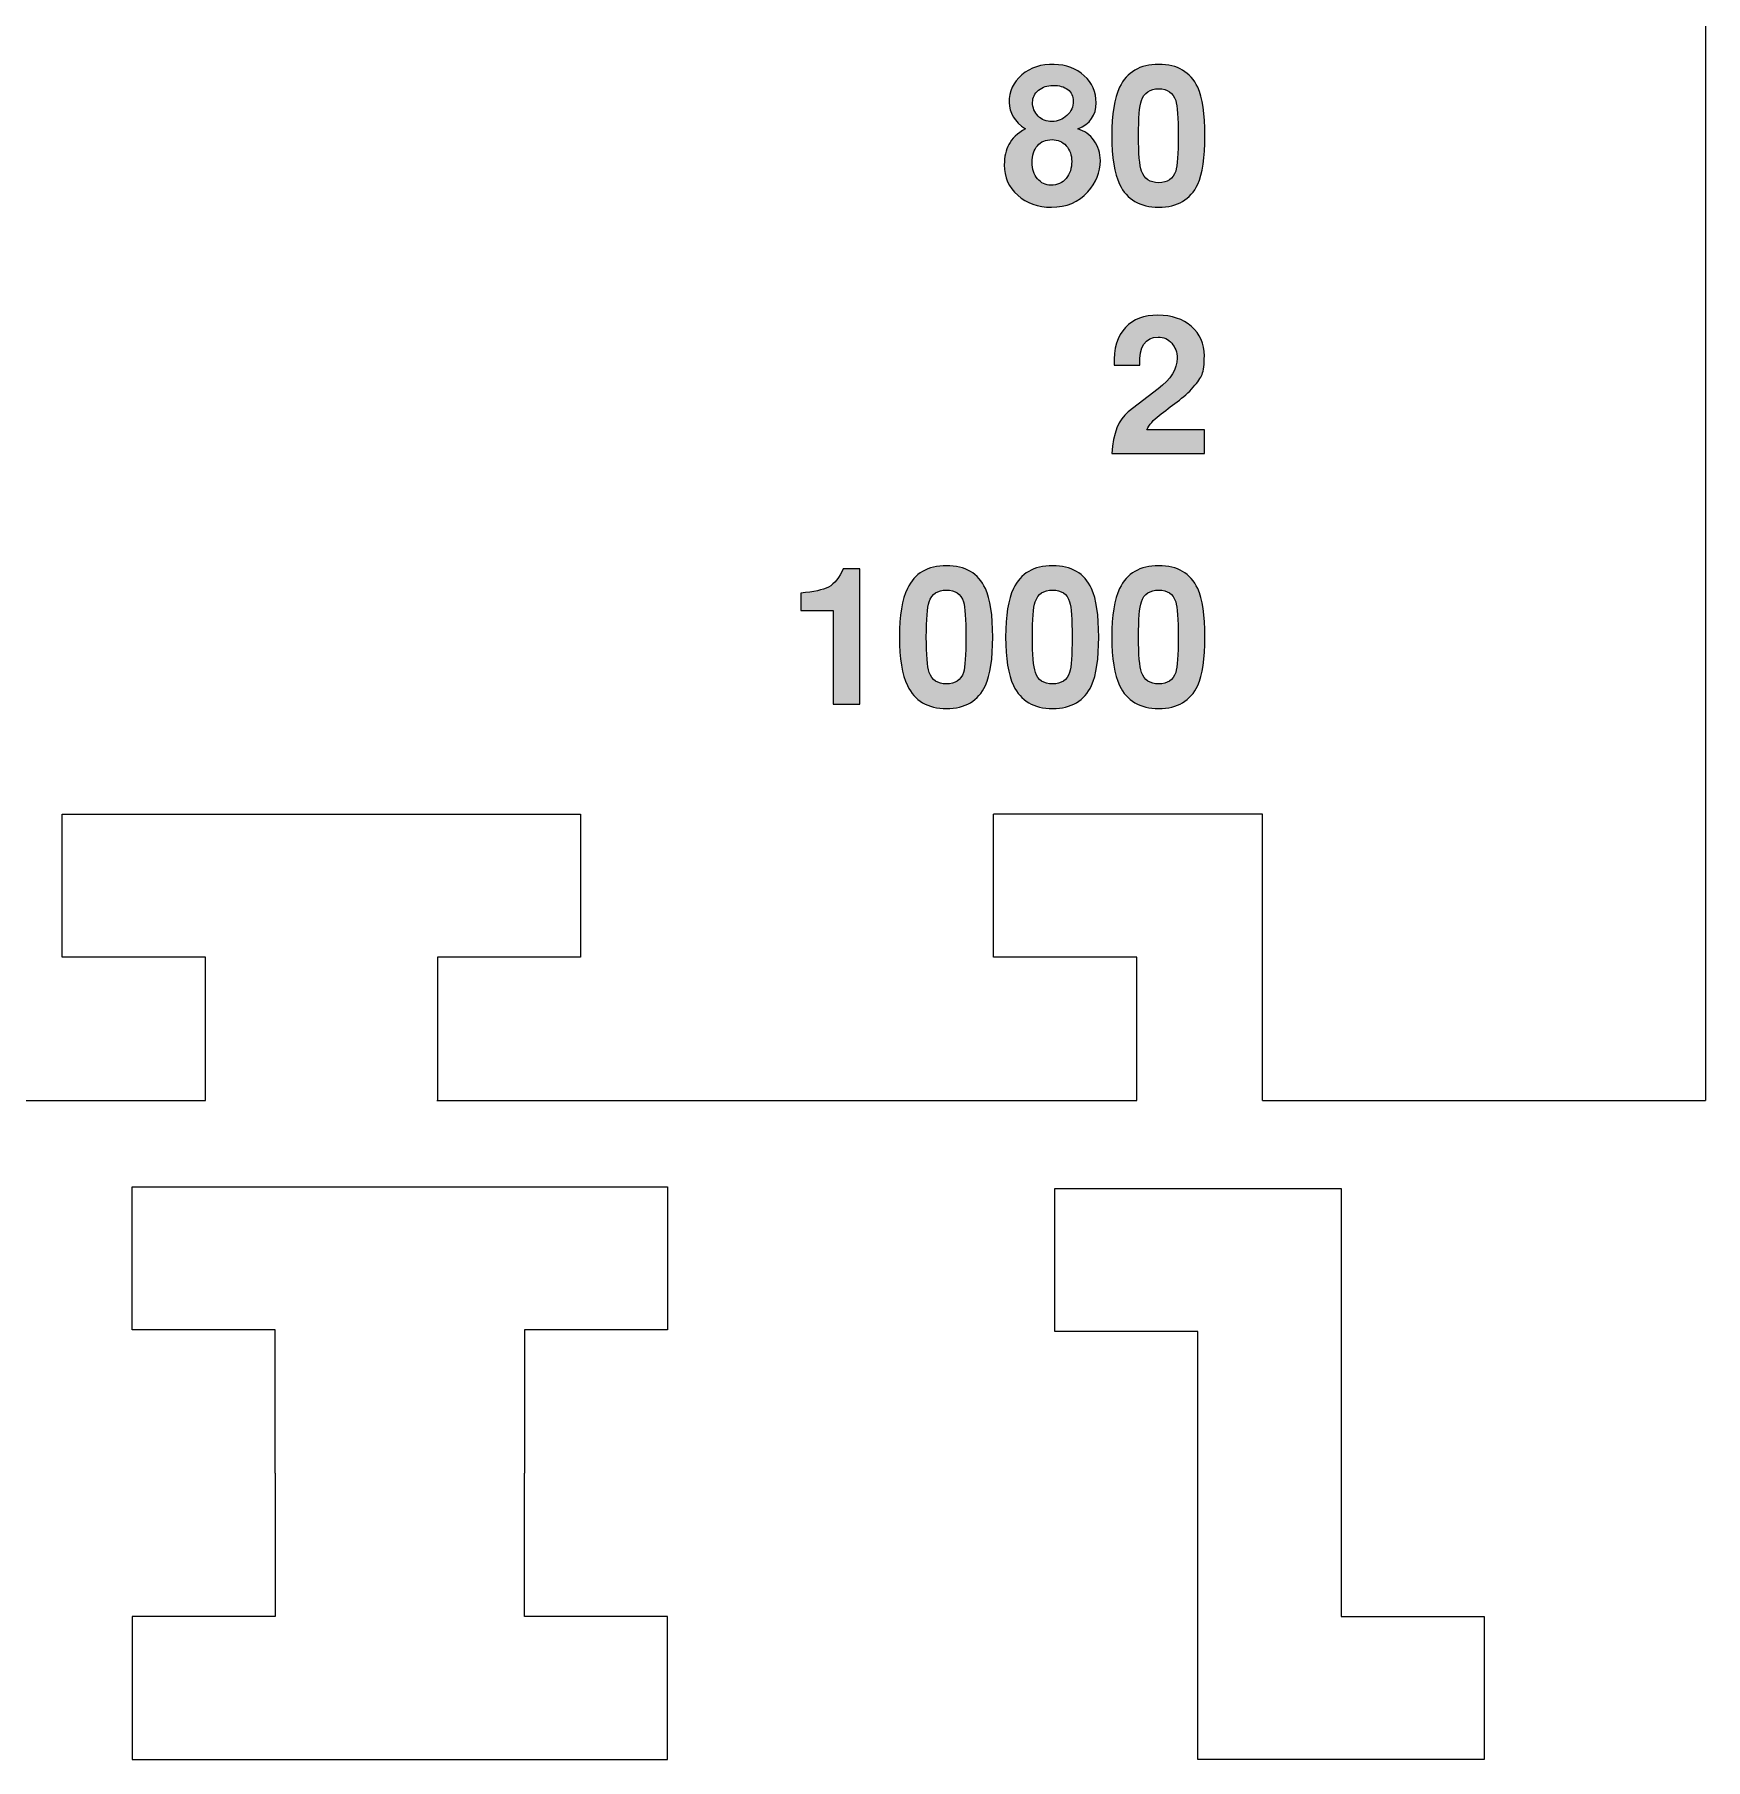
# Model space of a CAD drawing. Header units: inches. Extents: x 0.25 to 7.95, y -7.13 to -0.25.
# Drawn here: x 6.49 to 7.949, y -2.847 to -1.341 of the extents above; entities that cross this region are included whole.
import ezdxf

# ---------------------------------------------------------------- set-up
doc = ezdxf.new("R2010")
doc.units = ezdxf.units.IN
doc.header["$MEASUREMENT"] = 0
doc.layers.add('Layer 1', color=7, linetype='Continuous')

# ---------------------------------------------------------------- blocks, each defined once
blk = doc.blocks.new('block 55')
at = {"layer": 'Layer 1', "color": 7, "lineweight": 5, "true_color": 0xffffff}
for points in [[(6.5749, -2.4718), (6.5749, -2.3468)], [(6.5749, -2.3468), (7.0425, -2.3468)], [(7.0425, -2.3468), (7.0425, -2.4718)], [(6.6999, -2.4718), (6.5749, -2.4718)], [(6.6999, -2.5969), (6.6999, -2.4718)], [(6.9175, -2.4718), (6.9175, -2.5969)], [(7.0425, -2.4718), (6.9175, -2.4718)]]:
    blk.add_lwpolyline(points, dxfattribs=at)
blk = doc.blocks.new('block 54')
at = {"layer": 'Layer 1', "color": 7, "lineweight": 5, "true_color": 0xffffff}
for points in [[(6.6999, -2.5969), (6.6999, -2.7219)], [(6.9175, -2.7219), (6.9175, -2.5969)], [(6.6999, -2.7219), (6.5749, -2.7219)], [(6.5749, -2.7219), (6.5749, -2.8469)], [(7.0425, -2.7219), (6.9175, -2.7219)], [(7.0425, -2.8469), (7.0425, -2.7219)], [(6.5749, -2.8469), (7.0425, -2.8469)]]:
    blk.add_lwpolyline(points, dxfattribs=at)
at = {"layer": 'Layer 1'}
blk.add_blockref('block 55', (0, 0), dxfattribs=at)
blk = doc.blocks.new('block 57')
at = {"layer": 'Layer 1', "color": 7, "lineweight": 5, "true_color": 0xffffff}
for points in [[(7.5056, -2.7219), (7.5056, -2.5969)], [(7.6306, -2.5969), (7.6306, -2.7219)], [(7.5056, -2.8469), (7.5056, -2.7219)], [(7.6306, -2.7219), (7.7556, -2.7219)], [(7.7556, -2.7219), (7.7556, -2.8469)], [(7.6306, -2.8469), (7.5056, -2.8469)], [(7.7556, -2.8469), (7.6306, -2.8469)]]:
    blk.add_lwpolyline(points, dxfattribs=at)
blk = doc.blocks.new('block 58')
at = {"layer": 'Layer 1', "color": 7, "lineweight": 5, "true_color": 0xffffff}
for points in [[(7.3806, -2.4732), (7.3806, -2.3482)], [(7.3806, -2.3482), (7.5056, -2.3482)], [(7.5056, -2.3482), (7.6306, -2.3482)], [(7.6306, -2.3482), (7.6306, -2.4732)], [(7.5056, -2.4732), (7.3806, -2.4732)], [(7.5056, -2.5982), (7.5056, -2.4732)], [(7.6306, -2.4732), (7.6306, -2.5982)]]:
    blk.add_lwpolyline(points, dxfattribs=at)
blk = doc.blocks.new('block 56')
at = {"layer": 'Layer 1'}
for name in ['block 58', 'block 57']:
    blk.add_blockref(name, (0, 0), dxfattribs=at)
blk = doc.blocks.new('block 60')
at = {"layer": 'Layer 1', "color": 7, "lineweight": 5, "true_color": 0xffffff}
blk.add_lwpolyline([(5.5316, -2.2713), (5.5316, -0.3028), (7.9488, -0.3028), (7.9488, -2.2713)], dxfattribs=at)
blk = doc.blocks.new('block 61')
at = {"layer": 'Layer 1', "color": 7, "lineweight": 5, "true_color": 0xffffff}
for points in [[(5.9357, -2.2713), (6.6389, -2.2713)], [(6.8409, -2.2713), (7.4521, -2.2713)], [(7.5621, -2.2713), (7.9488, -2.2713)]]:
    blk.add_lwpolyline(points, dxfattribs=at)
blk = doc.blocks.new('block 65')
at = {"layer": 'Layer 1', "color": 7, "lineweight": 5, "true_color": 0xffffff}
blk.add_lwpolyline([(7.5621, -2.0213), (7.4446, -2.0213), (7.3271, -2.0213)], dxfattribs=at)
blk = doc.blocks.new('block 66')
at = {"layer": 'Layer 1', "color": 7, "lineweight": 5, "true_color": 0xffffff}
blk.add_lwpolyline([(7.5621, -2.2713), (7.5621, -2.1463), (7.5621, -2.0213)], dxfattribs=at)
blk = doc.blocks.new('block 64')
at = {"layer": 'Layer 1', "color": 7, "lineweight": 5, "true_color": 0xffffff}
for points in [[(7.3271, -2.1463), (7.3271, -2.0213)], [(7.4521, -2.1463), (7.3271, -2.1463)], [(7.4521, -2.2713), (7.4521, -2.1463)]]:
    blk.add_lwpolyline(points, dxfattribs=at)
at = {"layer": 'Layer 1'}
for name in ['block 65', 'block 66']:
    blk.add_blockref(name, (0, 0), dxfattribs=at)
blk = doc.blocks.new('block 67')
at = {"layer": 'Layer 1', "color": 7, "lineweight": 5, "true_color": 0xffffff}
for points in [[(6.5139, -2.1463), (6.5139, -2.0213)], [(6.5139, -2.0213), (6.9665, -2.0213)], [(6.9665, -2.0213), (6.9665, -2.1463)], [(6.6389, -2.1463), (6.5139, -2.1463)], [(6.6389, -2.2713), (6.6389, -2.1463)], [(6.8415, -2.1463), (6.8415, -2.2713)], [(6.9665, -2.1463), (6.8415, -2.1463)]]:
    blk.add_lwpolyline(points, dxfattribs=at)
blk = doc.blocks.new('block 59')
at = {"layer": 'Layer 1'}
for name in ['block 60', 'block 67', 'block 64', 'block 61']:
    blk.add_blockref(name, (0, 0), dxfattribs=at)
blk = doc.blocks.new('block 93')
at = {"layer": 'Layer 1', "true_color": 0xed1f24}
h = blk.add_hatch(color=240, dxfattribs=at)
h.dxf.hatch_style = 2
edge = h.paths.add_edge_path()
edge.add_spline(control_points=[(7.2105, -1.9252), (7.2105, -1.9252), (7.1872, -1.9252), (7.1872, -1.9252), (7.1872, -1.9252), (7.1872, -1.8436), (7.1872, -1.8436), (7.1872, -1.8436), (7.1589, -1.8436), (7.1589, -1.8436), (7.1589, -1.8436), (7.1589, -1.8284), (7.1589, -1.8284), (7.1701, -1.8273), (7.1781, -1.8255), (7.1829, -1.8231), (7.1884, -1.8201), (7.1927, -1.8147), (7.1957, -1.8071), (7.1957, -1.8071), (7.2105, -1.8071), (7.2105, -1.8071), (7.2105, -1.8071), (7.2105, -1.9252), (7.2105, -1.9252)], knot_values=[0, 0, 0, 0, 1, 1, 1, 2, 2, 2, 3, 3, 3, 4, 4, 4, 5, 5, 5, 6, 6, 6, 7, 7, 7, 8, 8, 8, 8], degree=3, periodic=1)
h = blk.add_hatch(color=240, dxfattribs=at)
h.dxf.hatch_style = 2
edge = h.paths.add_edge_path()
edge.add_spline(control_points=[(7.3264, -1.8667), (7.3264, -1.8857), (7.3242, -1.8998), (7.32, -1.9091), (7.3138, -1.9224), (7.3025, -1.9291), (7.286, -1.9291), (7.2696, -1.9291), (7.2582, -1.9224), (7.2519, -1.9091), (7.2473, -1.8996), (7.245, -1.8855), (7.245, -1.8667), (7.245, -1.8479), (7.2473, -1.8338), (7.2519, -1.8244), (7.2582, -1.8111), (7.2696, -1.8044), (7.286, -1.8044), (7.3025, -1.8044), (7.3138, -1.8111), (7.32, -1.8244), (7.3242, -1.8336), (7.3264, -1.8477), (7.3264, -1.8667)], knot_values=[0, 0, 0, 0, 1, 1, 1, 2, 2, 2, 3, 3, 3, 4, 4, 4, 5, 5, 5, 6, 6, 6, 7, 7, 7, 8, 8, 8, 8], degree=3, periodic=1)
edge = h.paths.add_edge_path()
edge.add_spline(control_points=[(7.303, -1.8667), (7.303, -1.851), (7.3023, -1.8407), (7.3009, -1.8359), (7.2986, -1.8291), (7.2937, -1.8257), (7.286, -1.8257), (7.2782, -1.8257), (7.2732, -1.8291), (7.2709, -1.8359), (7.2692, -1.8409), (7.2684, -1.8512), (7.2684, -1.8667), (7.2684, -1.8823), (7.2692, -1.8926), (7.271, -1.8976), (7.2732, -1.9043), (7.2782, -1.9077), (7.286, -1.9077), (7.2937, -1.9077), (7.2986, -1.9043), (7.3009, -1.8976), (7.3023, -1.8928), (7.303, -1.8825), (7.303, -1.8667)], knot_values=[0, 0, 0, 0, 1, 1, 1, 2, 2, 2, 3, 3, 3, 4, 4, 4, 5, 5, 5, 6, 6, 6, 7, 7, 7, 8, 8, 8, 8], degree=3, periodic=1)
h = blk.add_hatch(color=240, dxfattribs=at)
h.dxf.hatch_style = 2
edge = h.paths.add_edge_path()
edge.add_spline(control_points=[(7.419, -1.8667), (7.419, -1.8857), (7.4169, -1.8998), (7.4127, -1.9091), (7.4065, -1.9224), (7.3951, -1.9291), (7.3787, -1.9291), (7.3622, -1.9291), (7.3509, -1.9224), (7.3445, -1.9091), (7.34, -1.8996), (7.3377, -1.8855), (7.3377, -1.8667), (7.3377, -1.8479), (7.34, -1.8338), (7.3445, -1.8244), (7.3509, -1.8111), (7.3622, -1.8044), (7.3787, -1.8044), (7.3951, -1.8044), (7.4065, -1.8111), (7.4127, -1.8244), (7.4169, -1.8336), (7.419, -1.8477), (7.419, -1.8667)], knot_values=[0, 0, 0, 0, 1, 1, 1, 2, 2, 2, 3, 3, 3, 4, 4, 4, 5, 5, 5, 6, 6, 6, 7, 7, 7, 8, 8, 8, 8], degree=3, periodic=1)
edge = h.paths.add_edge_path()
edge.add_spline(control_points=[(7.3957, -1.8667), (7.3957, -1.851), (7.395, -1.8407), (7.3935, -1.8359), (7.3913, -1.8291), (7.3864, -1.8257), (7.3787, -1.8257), (7.3709, -1.8257), (7.3659, -1.8291), (7.3635, -1.8359), (7.3619, -1.8409), (7.361, -1.8512), (7.361, -1.8667), (7.361, -1.8823), (7.3619, -1.8926), (7.3637, -1.8976), (7.3659, -1.9043), (7.3709, -1.9077), (7.3787, -1.9077), (7.3864, -1.9077), (7.3913, -1.9043), (7.3935, -1.8976), (7.395, -1.8928), (7.3957, -1.8825), (7.3957, -1.8667)], knot_values=[0, 0, 0, 0, 1, 1, 1, 2, 2, 2, 3, 3, 3, 4, 4, 4, 5, 5, 5, 6, 6, 6, 7, 7, 7, 8, 8, 8, 8], degree=3, periodic=1)
h = blk.add_hatch(color=240, dxfattribs=at)
h.dxf.hatch_style = 2
edge = h.paths.add_edge_path()
edge.add_spline(control_points=[(7.5117, -1.8667), (7.5117, -1.8857), (7.5096, -1.8998), (7.5054, -1.9091), (7.4991, -1.9224), (7.4878, -1.9291), (7.4714, -1.9291), (7.4549, -1.9291), (7.4435, -1.9224), (7.4372, -1.9091), (7.4326, -1.8996), (7.4304, -1.8855), (7.4304, -1.8667), (7.4304, -1.8479), (7.4326, -1.8338), (7.4372, -1.8244), (7.4435, -1.8111), (7.4549, -1.8044), (7.4714, -1.8044), (7.4878, -1.8044), (7.4991, -1.8111), (7.5054, -1.8244), (7.5096, -1.8336), (7.5117, -1.8477), (7.5117, -1.8667)], knot_values=[0, 0, 0, 0, 1, 1, 1, 2, 2, 2, 3, 3, 3, 4, 4, 4, 5, 5, 5, 6, 6, 6, 7, 7, 7, 8, 8, 8, 8], degree=3, periodic=1)
edge = h.paths.add_edge_path()
edge.add_spline(control_points=[(7.4884, -1.8667), (7.4884, -1.851), (7.4876, -1.8407), (7.4862, -1.8359), (7.484, -1.8291), (7.479, -1.8257), (7.4714, -1.8257), (7.4636, -1.8257), (7.4585, -1.8291), (7.4562, -1.8359), (7.4545, -1.8409), (7.4537, -1.8512), (7.4537, -1.8667), (7.4537, -1.8823), (7.4546, -1.8926), (7.4564, -1.8976), (7.4586, -1.9043), (7.4636, -1.9077), (7.4714, -1.9077), (7.479, -1.9077), (7.484, -1.9043), (7.4862, -1.8976), (7.4876, -1.8928), (7.4884, -1.8825), (7.4884, -1.8667)], knot_values=[0, 0, 0, 0, 1, 1, 1, 2, 2, 2, 3, 3, 3, 4, 4, 4, 5, 5, 5, 6, 6, 6, 7, 7, 7, 8, 8, 8, 8], degree=3, periodic=1)
at = {"layer": 'Layer 1', "lineweight": 0}
for points in [[(7.2105, -1.9252), (7.2105, -1.9252), (7.1872, -1.9252), (7.1872, -1.9252), (7.1872, -1.9252), (7.1872, -1.8436), (7.1872, -1.8436), (7.1872, -1.8436), (7.1589, -1.8436), (7.1589, -1.8436), (7.1589, -1.8436), (7.1589, -1.8284), (7.1589, -1.8284), (7.1701, -1.8273), (7.1781, -1.8255), (7.1829, -1.8231), (7.1884, -1.8201), (7.1927, -1.8147), (7.1957, -1.8071), (7.1957, -1.8071), (7.2105, -1.8071), (7.2105, -1.8071), (7.2105, -1.8071), (7.2105, -1.9252), (7.2105, -1.9252)], [(7.3264, -1.8667), (7.3264, -1.8857), (7.3242, -1.8998), (7.32, -1.9091), (7.3138, -1.9224), (7.3025, -1.9291), (7.286, -1.9291), (7.2696, -1.9291), (7.2582, -1.9224), (7.2519, -1.9091), (7.2473, -1.8996), (7.245, -1.8855), (7.245, -1.8667), (7.245, -1.8479), (7.2473, -1.8338), (7.2519, -1.8244), (7.2582, -1.8111), (7.2696, -1.8044), (7.286, -1.8044), (7.3025, -1.8044), (7.3138, -1.8111), (7.32, -1.8244), (7.3242, -1.8336), (7.3264, -1.8477), (7.3264, -1.8667)], [(7.419, -1.8667), (7.419, -1.8857), (7.4169, -1.8998), (7.4127, -1.9091), (7.4065, -1.9224), (7.3951, -1.9291), (7.3787, -1.9291), (7.3622, -1.9291), (7.3509, -1.9224), (7.3445, -1.9091), (7.34, -1.8996), (7.3377, -1.8855), (7.3377, -1.8667), (7.3377, -1.8479), (7.34, -1.8338), (7.3445, -1.8244), (7.3509, -1.8111), (7.3622, -1.8044), (7.3787, -1.8044), (7.3951, -1.8044), (7.4065, -1.8111), (7.4127, -1.8244), (7.4169, -1.8336), (7.419, -1.8477), (7.419, -1.8667)], [(7.5117, -1.8667), (7.5117, -1.8857), (7.5096, -1.8998), (7.5054, -1.9091), (7.4991, -1.9224), (7.4878, -1.9291), (7.4714, -1.9291), (7.4549, -1.9291), (7.4435, -1.9224), (7.4372, -1.9091), (7.4326, -1.8996), (7.4304, -1.8855), (7.4304, -1.8667), (7.4304, -1.8479), (7.4326, -1.8338), (7.4372, -1.8244), (7.4435, -1.8111), (7.4549, -1.8044), (7.4714, -1.8044), (7.4878, -1.8044), (7.4991, -1.8111), (7.5054, -1.8244), (7.5096, -1.8336), (7.5117, -1.8477), (7.5117, -1.8667)], [(7.303, -1.8667), (7.303, -1.851), (7.3023, -1.8407), (7.3009, -1.8359), (7.2986, -1.8291), (7.2937, -1.8257), (7.286, -1.8257), (7.2782, -1.8257), (7.2732, -1.8291), (7.2709, -1.8359), (7.2692, -1.8409), (7.2684, -1.8512), (7.2684, -1.8667), (7.2684, -1.8823), (7.2692, -1.8926), (7.271, -1.8976), (7.2732, -1.9043), (7.2782, -1.9077), (7.286, -1.9077), (7.2937, -1.9077), (7.2986, -1.9043), (7.3009, -1.8976), (7.3023, -1.8928), (7.303, -1.8825), (7.303, -1.8667)], [(7.3957, -1.8667), (7.3957, -1.851), (7.395, -1.8407), (7.3935, -1.8359), (7.3913, -1.8291), (7.3864, -1.8257), (7.3787, -1.8257), (7.3709, -1.8257), (7.3659, -1.8291), (7.3635, -1.8359), (7.3619, -1.8409), (7.361, -1.8512), (7.361, -1.8667), (7.361, -1.8823), (7.3619, -1.8926), (7.3637, -1.8976), (7.3659, -1.9043), (7.3709, -1.9077), (7.3787, -1.9077), (7.3864, -1.9077), (7.3913, -1.9043), (7.3935, -1.8976), (7.395, -1.8928), (7.3957, -1.8825), (7.3957, -1.8667)], [(7.4884, -1.8667), (7.4884, -1.851), (7.4876, -1.8407), (7.4862, -1.8359), (7.484, -1.8291), (7.479, -1.8257), (7.4714, -1.8257), (7.4636, -1.8257), (7.4585, -1.8291), (7.4562, -1.8359), (7.4545, -1.8409), (7.4537, -1.8512), (7.4537, -1.8667), (7.4537, -1.8823), (7.4546, -1.8926), (7.4564, -1.8976), (7.4586, -1.9043), (7.4636, -1.9077), (7.4714, -1.9077), (7.479, -1.9077), (7.484, -1.9043), (7.4862, -1.8976), (7.4876, -1.8928), (7.4884, -1.8825), (7.4884, -1.8667)]]:
    blk.add_open_spline(points, degree=3, knots=[0, 0, 0, 0, 1, 1, 1, 2, 2, 2, 3, 3, 3, 4, 4, 4, 5, 5, 5, 6, 6, 6, 7, 7, 7, 8, 8, 8, 8], dxfattribs=at)
blk = doc.blocks.new('block 94')
at = {"layer": 'Layer 1', "true_color": 0xed1f24}
h = blk.add_hatch(color=240, dxfattribs=at)
h.dxf.hatch_style = 2
edge = h.paths.add_edge_path()
edge.add_spline(control_points=[(7.5112, -1.6212), (7.5112, -1.6285), (7.5105, -1.6339), (7.5092, -1.6375), (7.5081, -1.6403), (7.5055, -1.6439), (7.5015, -1.6485), (7.4975, -1.6531), (7.4928, -1.6573), (7.4874, -1.6613), (7.4821, -1.6653), (7.4768, -1.6693), (7.4717, -1.6733), (7.4666, -1.6772), (7.463, -1.6813), (7.461, -1.6857), (7.461, -1.6857), (7.5112, -1.6857), (7.5112, -1.6857), (7.5112, -1.6857), (7.5112, -1.7065), (7.5112, -1.7065), (7.5112, -1.7065), (7.4305, -1.7065), (7.4305, -1.7065), (7.4315, -1.6887), (7.4362, -1.6766), (7.4447, -1.6702), (7.4447, -1.6702), (7.4709, -1.65), (7.4709, -1.65), (7.4819, -1.6416), (7.4874, -1.6327), (7.4874, -1.6233), (7.4874, -1.618), (7.4858, -1.6136), (7.4827, -1.6101), (7.4796, -1.6066), (7.4757, -1.6048), (7.4709, -1.6048), (7.4595, -1.6048), (7.4541, -1.6129), (7.4548, -1.6292), (7.4548, -1.6292), (7.4324, -1.6292), (7.4324, -1.6292), (7.4319, -1.6148), (7.4352, -1.6039), (7.4424, -1.5963), (7.4491, -1.5892), (7.4586, -1.5857), (7.4707, -1.5857), (7.4827, -1.5857), (7.4924, -1.589), (7.4999, -1.5956), (7.5074, -1.6022), (7.5112, -1.6107), (7.5112, -1.6212)], knot_values=[0, 0, 0, 0, 1, 1, 1, 2, 2, 2, 3, 3, 3, 4, 4, 4, 5, 5, 5, 6, 6, 6, 7, 7, 7, 8, 8, 8, 9, 9, 9, 10, 10, 10, 11, 11, 11, 12, 12, 12, 13, 13, 13, 14, 14, 14, 15, 15, 15, 16, 16, 16, 17, 17, 17, 18, 18, 18, 19, 19, 19, 19], degree=3, periodic=1)
at = {"layer": 'Layer 1', "lineweight": 0}
blk.add_open_spline([(7.5112, -1.6212), (7.5112, -1.6285), (7.5105, -1.6339), (7.5092, -1.6375), (7.5081, -1.6403), (7.5055, -1.6439), (7.5015, -1.6485), (7.4975, -1.6531), (7.4928, -1.6573), (7.4874, -1.6613), (7.4821, -1.6653), (7.4768, -1.6693), (7.4717, -1.6733), (7.4666, -1.6772), (7.463, -1.6813), (7.461, -1.6857), (7.461, -1.6857), (7.5112, -1.6857), (7.5112, -1.6857), (7.5112, -1.6857), (7.5112, -1.7065), (7.5112, -1.7065), (7.5112, -1.7065), (7.4305, -1.7065), (7.4305, -1.7065), (7.4315, -1.6887), (7.4362, -1.6766), (7.4447, -1.6702), (7.4447, -1.6702), (7.4709, -1.65), (7.4709, -1.65), (7.4819, -1.6416), (7.4874, -1.6327), (7.4874, -1.6233), (7.4874, -1.618), (7.4858, -1.6136), (7.4827, -1.6101), (7.4796, -1.6066), (7.4757, -1.6048), (7.4709, -1.6048), (7.4595, -1.6048), (7.4541, -1.6129), (7.4548, -1.6292), (7.4548, -1.6292), (7.4324, -1.6292), (7.4324, -1.6292), (7.4319, -1.6148), (7.4352, -1.6039), (7.4424, -1.5963), (7.4491, -1.5892), (7.4586, -1.5857), (7.4707, -1.5857), (7.4827, -1.5857), (7.4924, -1.589), (7.4999, -1.5956), (7.5074, -1.6022), (7.5112, -1.6107), (7.5112, -1.6212)], degree=3, knots=[0, 0, 0, 0, 1, 1, 1, 2, 2, 2, 3, 3, 3, 4, 4, 4, 5, 5, 5, 6, 6, 6, 7, 7, 7, 8, 8, 8, 9, 9, 9, 10, 10, 10, 11, 11, 11, 12, 12, 12, 13, 13, 13, 14, 14, 14, 15, 15, 15, 16, 16, 16, 17, 17, 17, 18, 18, 18, 19, 19, 19, 19], dxfattribs=at)
blk = doc.blocks.new('block 95')
at = {"layer": 'Layer 1', "true_color": 0xed1f24}
h = blk.add_hatch(color=240, dxfattribs=at)
h.dxf.hatch_style = 2
edge = h.paths.add_edge_path()
edge.add_spline(control_points=[(7.4204, -1.4505), (7.4204, -1.4609), (7.4167, -1.47), (7.4095, -1.4779), (7.4014, -1.4869), (7.3908, -1.4914), (7.3777, -1.4914), (7.3658, -1.4914), (7.356, -1.4879), (7.3482, -1.481), (7.3404, -1.474), (7.3365, -1.4651), (7.3365, -1.4544), (7.3365, -1.4473), (7.3378, -1.4414), (7.3404, -1.4367), (7.3431, -1.4316), (7.348, -1.427), (7.3549, -1.423), (7.3454, -1.4165), (7.3407, -1.4088), (7.3407, -1.3999), (7.3407, -1.3902), (7.3444, -1.3822), (7.3519, -1.3758), (7.3593, -1.3694), (7.3687, -1.3664), (7.38, -1.3667), (7.3906, -1.367), (7.3993, -1.3703), (7.4063, -1.3766), (7.4132, -1.3829), (7.4167, -1.3908), (7.4167, -1.4002), (7.4167, -1.411), (7.4114, -1.4186), (7.4007, -1.423), (7.4065, -1.4247), (7.4112, -1.4281), (7.4149, -1.4333), (7.4185, -1.4384), (7.4204, -1.4442), (7.4204, -1.4505)], knot_values=[0, 0, 0, 0, 1, 1, 1, 2, 2, 2, 3, 3, 3, 4, 4, 4, 5, 5, 5, 6, 6, 6, 7, 7, 7, 8, 8, 8, 9, 9, 9, 10, 10, 10, 11, 11, 11, 12, 12, 12, 13, 13, 13, 14, 14, 14, 14], degree=3, periodic=1)
edge = h.paths.add_edge_path()
edge.add_spline(control_points=[(7.3954, -1.4514), (7.3954, -1.4458), (7.3938, -1.4413), (7.3905, -1.4377), (7.3873, -1.4341), (7.3832, -1.4324), (7.3782, -1.4324), (7.3727, -1.4324), (7.3685, -1.4341), (7.3654, -1.4377), (7.3623, -1.4413), (7.3607, -1.4461), (7.3607, -1.4522), (7.3607, -1.4581), (7.3623, -1.4629), (7.3655, -1.4666), (7.3687, -1.4703), (7.3726, -1.4722), (7.3772, -1.4722), (7.3829, -1.4722), (7.3873, -1.4702), (7.3905, -1.4662), (7.3938, -1.4622), (7.3954, -1.4573), (7.3954, -1.4514)], knot_values=[0, 0, 0, 0, 1, 1, 1, 2, 2, 2, 3, 3, 3, 4, 4, 4, 5, 5, 5, 6, 6, 6, 7, 7, 7, 8, 8, 8, 8], degree=3, periodic=1)
edge = h.paths.add_edge_path()
edge.add_spline(control_points=[(7.3967, -1.3989), (7.3967, -1.3944), (7.3951, -1.391), (7.3919, -1.3886), (7.3886, -1.3862), (7.3844, -1.385), (7.379, -1.385), (7.3741, -1.385), (7.3699, -1.3865), (7.3664, -1.3893), (7.3629, -1.3921), (7.3612, -1.3957), (7.3612, -1.3999), (7.3612, -1.4046), (7.3628, -1.4086), (7.366, -1.4118), (7.3692, -1.415), (7.3733, -1.4165), (7.3782, -1.4165), (7.3832, -1.4165), (7.3875, -1.4148), (7.3912, -1.4113), (7.3949, -1.4078), (7.3967, -1.4036), (7.3967, -1.3989)], knot_values=[0, 0, 0, 0, 1, 1, 1, 2, 2, 2, 3, 3, 3, 4, 4, 4, 5, 5, 5, 6, 6, 6, 7, 7, 7, 8, 8, 8, 8], degree=3, periodic=1)
h = blk.add_hatch(color=240, dxfattribs=at)
h.dxf.hatch_style = 2
edge = h.paths.add_edge_path()
edge.add_spline(control_points=[(7.5117, -1.429), (7.5117, -1.448), (7.5096, -1.4621), (7.5054, -1.4714), (7.4991, -1.4847), (7.4878, -1.4914), (7.4714, -1.4914), (7.4549, -1.4914), (7.4435, -1.4847), (7.4372, -1.4714), (7.4326, -1.4619), (7.4304, -1.4478), (7.4304, -1.429), (7.4304, -1.4103), (7.4326, -1.3961), (7.4372, -1.3867), (7.4435, -1.3734), (7.4549, -1.3667), (7.4714, -1.3667), (7.4878, -1.3667), (7.4991, -1.3734), (7.5054, -1.3867), (7.5096, -1.3959), (7.5117, -1.41), (7.5117, -1.429)], knot_values=[0, 0, 0, 0, 1, 1, 1, 2, 2, 2, 3, 3, 3, 4, 4, 4, 5, 5, 5, 6, 6, 6, 7, 7, 7, 8, 8, 8, 8], degree=3, periodic=1)
edge = h.paths.add_edge_path()
edge.add_spline(control_points=[(7.4884, -1.429), (7.4884, -1.4133), (7.4876, -1.403), (7.4862, -1.3982), (7.484, -1.3914), (7.479, -1.388), (7.4714, -1.388), (7.4636, -1.388), (7.4585, -1.3914), (7.4562, -1.3982), (7.4545, -1.4032), (7.4537, -1.4135), (7.4537, -1.429), (7.4537, -1.4446), (7.4546, -1.4549), (7.4564, -1.4599), (7.4586, -1.4666), (7.4636, -1.47), (7.4714, -1.47), (7.479, -1.47), (7.484, -1.4666), (7.4862, -1.4599), (7.4876, -1.4551), (7.4884, -1.4448), (7.4884, -1.429)], knot_values=[0, 0, 0, 0, 1, 1, 1, 2, 2, 2, 3, 3, 3, 4, 4, 4, 5, 5, 5, 6, 6, 6, 7, 7, 7, 8, 8, 8, 8], degree=3, periodic=1)
at = {"layer": 'Layer 1', "lineweight": 0}
for points, knots in [([(7.4204, -1.4505), (7.4204, -1.4609), (7.4167, -1.47), (7.4095, -1.4779), (7.4014, -1.4869), (7.3908, -1.4914), (7.3777, -1.4914), (7.3658, -1.4914), (7.356, -1.4879), (7.3482, -1.481), (7.3404, -1.474), (7.3365, -1.4651), (7.3365, -1.4544), (7.3365, -1.4473), (7.3378, -1.4414), (7.3404, -1.4367), (7.3431, -1.4316), (7.348, -1.427), (7.3549, -1.423), (7.3454, -1.4165), (7.3407, -1.4088), (7.3407, -1.3999), (7.3407, -1.3902), (7.3444, -1.3822), (7.3519, -1.3758), (7.3593, -1.3694), (7.3687, -1.3664), (7.38, -1.3667), (7.3906, -1.367), (7.3993, -1.3703), (7.4063, -1.3766), (7.4132, -1.3829), (7.4167, -1.3908), (7.4167, -1.4002), (7.4167, -1.411), (7.4114, -1.4186), (7.4007, -1.423), (7.4065, -1.4247), (7.4112, -1.4281), (7.4149, -1.4333), (7.4185, -1.4384), (7.4204, -1.4442), (7.4204, -1.4505)], [0, 0, 0, 0, 1, 1, 1, 2, 2, 2, 3, 3, 3, 4, 4, 4, 5, 5, 5, 6, 6, 6, 7, 7, 7, 8, 8, 8, 9, 9, 9, 10, 10, 10, 11, 11, 11, 12, 12, 12, 13, 13, 13, 14, 14, 14, 14]), ([(7.5117, -1.429), (7.5117, -1.448), (7.5096, -1.4621), (7.5054, -1.4714), (7.4991, -1.4847), (7.4878, -1.4914), (7.4714, -1.4914), (7.4549, -1.4914), (7.4435, -1.4847), (7.4372, -1.4714), (7.4326, -1.4619), (7.4304, -1.4478), (7.4304, -1.429), (7.4304, -1.4103), (7.4326, -1.3961), (7.4372, -1.3867), (7.4435, -1.3734), (7.4549, -1.3667), (7.4714, -1.3667), (7.4878, -1.3667), (7.4991, -1.3734), (7.5054, -1.3867), (7.5096, -1.3959), (7.5117, -1.41), (7.5117, -1.429)], [0, 0, 0, 0, 1, 1, 1, 2, 2, 2, 3, 3, 3, 4, 4, 4, 5, 5, 5, 6, 6, 6, 7, 7, 7, 8, 8, 8, 8]), ([(7.3967, -1.3989), (7.3967, -1.3944), (7.3951, -1.391), (7.3919, -1.3886), (7.3886, -1.3862), (7.3844, -1.385), (7.379, -1.385), (7.3741, -1.385), (7.3699, -1.3865), (7.3664, -1.3893), (7.3629, -1.3921), (7.3612, -1.3957), (7.3612, -1.3999), (7.3612, -1.4046), (7.3628, -1.4086), (7.366, -1.4118), (7.3692, -1.415), (7.3733, -1.4165), (7.3782, -1.4165), (7.3832, -1.4165), (7.3875, -1.4148), (7.3912, -1.4113), (7.3949, -1.4078), (7.3967, -1.4036), (7.3967, -1.3989)], [0, 0, 0, 0, 1, 1, 1, 2, 2, 2, 3, 3, 3, 4, 4, 4, 5, 5, 5, 6, 6, 6, 7, 7, 7, 8, 8, 8, 8]), ([(7.4884, -1.429), (7.4884, -1.4133), (7.4876, -1.403), (7.4862, -1.3982), (7.484, -1.3914), (7.479, -1.388), (7.4714, -1.388), (7.4636, -1.388), (7.4585, -1.3914), (7.4562, -1.3982), (7.4545, -1.4032), (7.4537, -1.4135), (7.4537, -1.429), (7.4537, -1.4446), (7.4546, -1.4549), (7.4564, -1.4599), (7.4586, -1.4666), (7.4636, -1.47), (7.4714, -1.47), (7.479, -1.47), (7.484, -1.4666), (7.4862, -1.4599), (7.4876, -1.4551), (7.4884, -1.4448), (7.4884, -1.429)], [0, 0, 0, 0, 1, 1, 1, 2, 2, 2, 3, 3, 3, 4, 4, 4, 5, 5, 5, 6, 6, 6, 7, 7, 7, 8, 8, 8, 8]), ([(7.3954, -1.4514), (7.3954, -1.4458), (7.3938, -1.4413), (7.3905, -1.4377), (7.3873, -1.4341), (7.3832, -1.4324), (7.3782, -1.4324), (7.3727, -1.4324), (7.3685, -1.4341), (7.3654, -1.4377), (7.3623, -1.4413), (7.3607, -1.4461), (7.3607, -1.4522), (7.3607, -1.4581), (7.3623, -1.4629), (7.3655, -1.4666), (7.3687, -1.4703), (7.3726, -1.4722), (7.3772, -1.4722), (7.3829, -1.4722), (7.3873, -1.4702), (7.3905, -1.4662), (7.3938, -1.4622), (7.3954, -1.4573), (7.3954, -1.4514)], [0, 0, 0, 0, 1, 1, 1, 2, 2, 2, 3, 3, 3, 4, 4, 4, 5, 5, 5, 6, 6, 6, 7, 7, 7, 8, 8, 8, 8])]:
    blk.add_open_spline(points, degree=3, knots=knots, dxfattribs=at)
blk = doc.blocks.new('block 89')
at = {"layer": 'Layer 1'}
for name in ['block 95', 'block 94', 'block 93']:
    blk.add_blockref(name, (0, 0), dxfattribs=at)

msp = doc.modelspace()

# ---------------------------------------------------------------- block references
at = {"layer": 'Layer 1'}
for name in ['block 59', 'block 89', 'block 54', 'block 56']:
    msp.add_blockref(name, (0, 0), dxfattribs=at)

doc.saveas('drawing.dxf')
